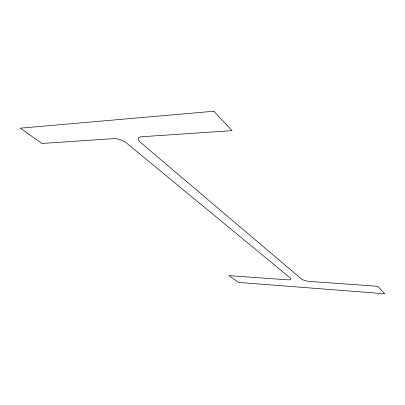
<?xml version="1.0" encoding="UTF-8"?>
<svg xmlns="http://www.w3.org/2000/svg" width="405" height="405" viewBox="0 0 405 405"><rect width="100%" height="100%" fill="white"/><g stroke="black" fill="none" stroke-linecap="round" stroke-linejoin="round"><path stroke-width="0.61" d="M213.886 111.238L20.25 128.177L41.897 143.466L113.587 138.642A9.366 3.65 18.9 0 1 126.269 142.833L290.425 278.103A6.288 1.721 12.5 0 1 287.423 279.82L228.946 275.623L238.565 282.417L384.75 293.762L377.769 286.305L309.577 281.409A6.439 1.782 11.9 0 1 301.33 278.868L139.988 141.983A9.578 3.898 18.1 0 1 141.74 136.743L232.07 130.663L213.886 111.238"/></g></svg>
